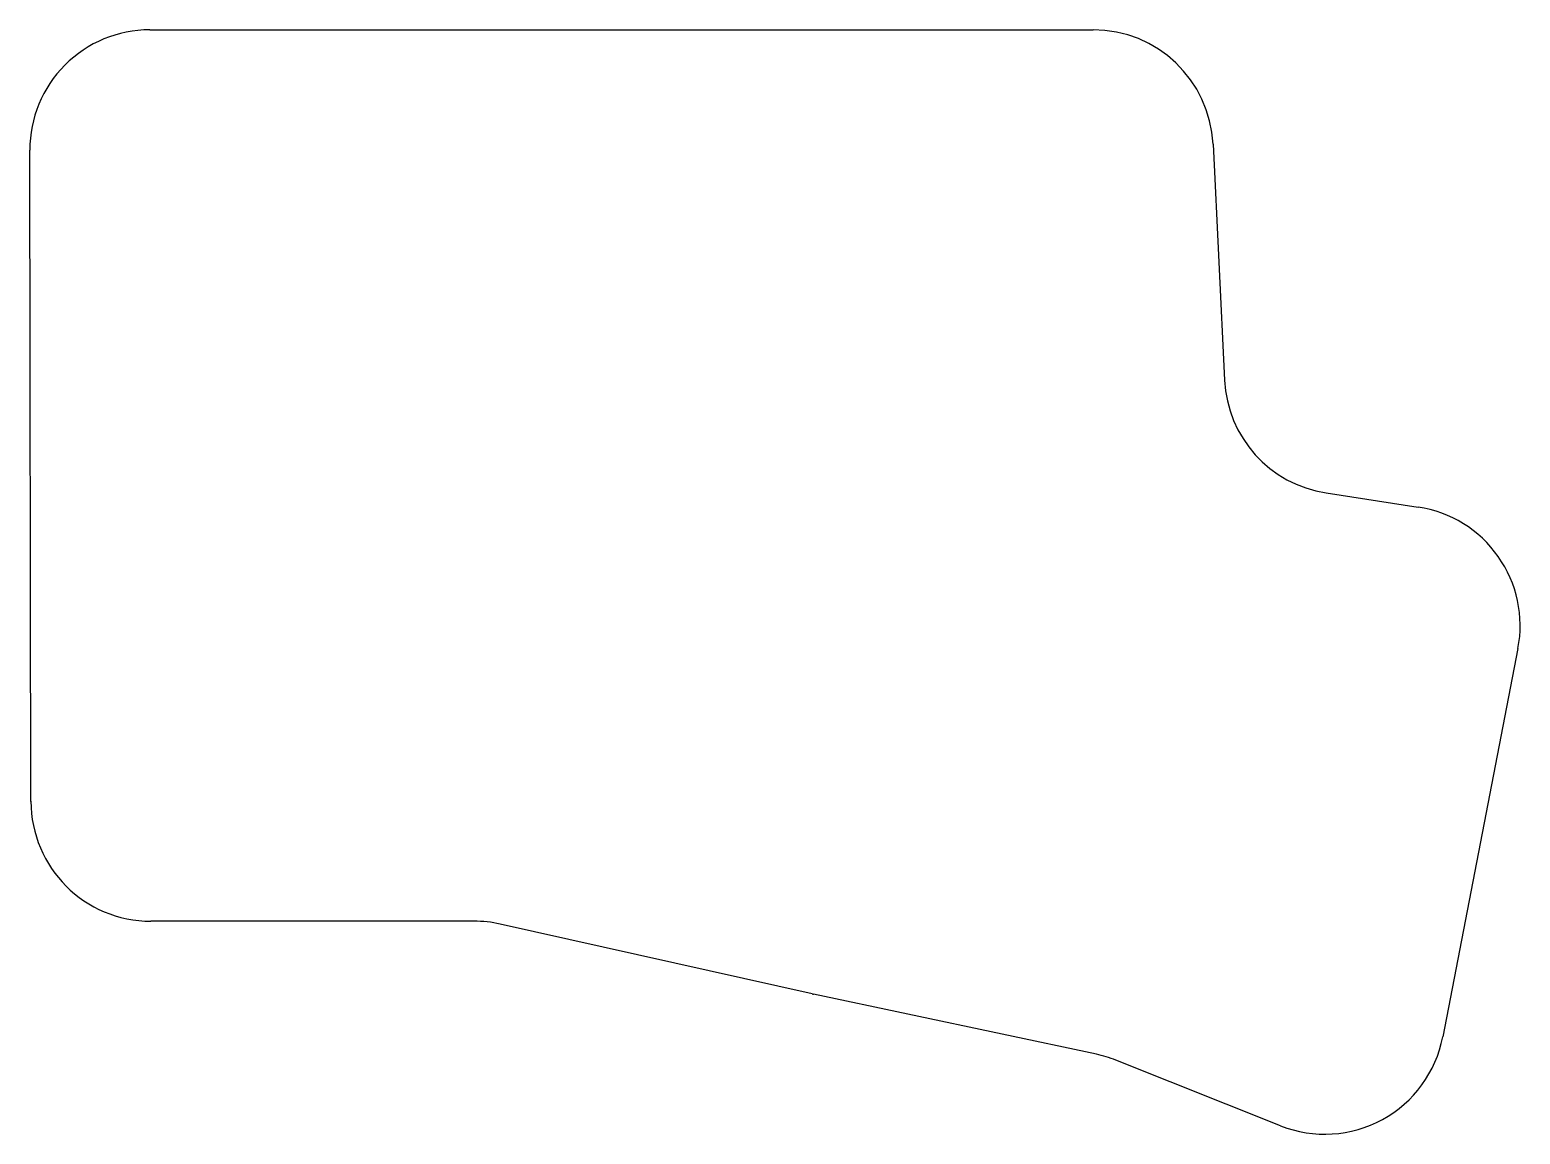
# Model space of a CAD drawing. Header units: millimetres. Extents: x 65.8 to 115.4, y -33.8 to 3.
import ezdxf

# ---------------------------------------------------------------- set-up
doc = ezdxf.new("R2010")
doc.units = ezdxf.units.MM

msp = doc.modelspace()

# ---------------------------------------------------------------- linework, layer by layer
for p, q in [((69.757, 3), (101.189, 3)), ((105.185, -0.806), (105.567, -8.672)), ((65.793, -22.707), (65.757, -1.007)), ((108.956, -12.432), (112.026, -12.902)), ((115.347, -17.617), (112.84, -30.559)), ((80.558, -26.7), (69.793, -26.7)), ((91.827, -29.123), (81.431, -26.797)), ((101.298, -31.136), (91.869, -29.132)), ((107.435, -33.515), (101.944, -31.332))]:
    msp.add_line(p, q)
for centre, start, end in [((69.757, -1), 90, 180.0965), ((101.189, -1), 2.7789, 90), ((109.562, -8.478), 182.7789, 261.2948), ((111.42, -16.856), 349.0334, 81.2948), ((69.793, -22.7), 180.0965, 270), ((80.558, -30.7), 77.3853, 90), ((92.7, -25.22), 257.3853, 258), ((108.913, -29.798), 248.3211, 349.0334), ((100.466, -35.049), 68.3211, 78)]:
    msp.add_arc(centre, 4, start, end)

doc.saveas('drawing.dxf')
